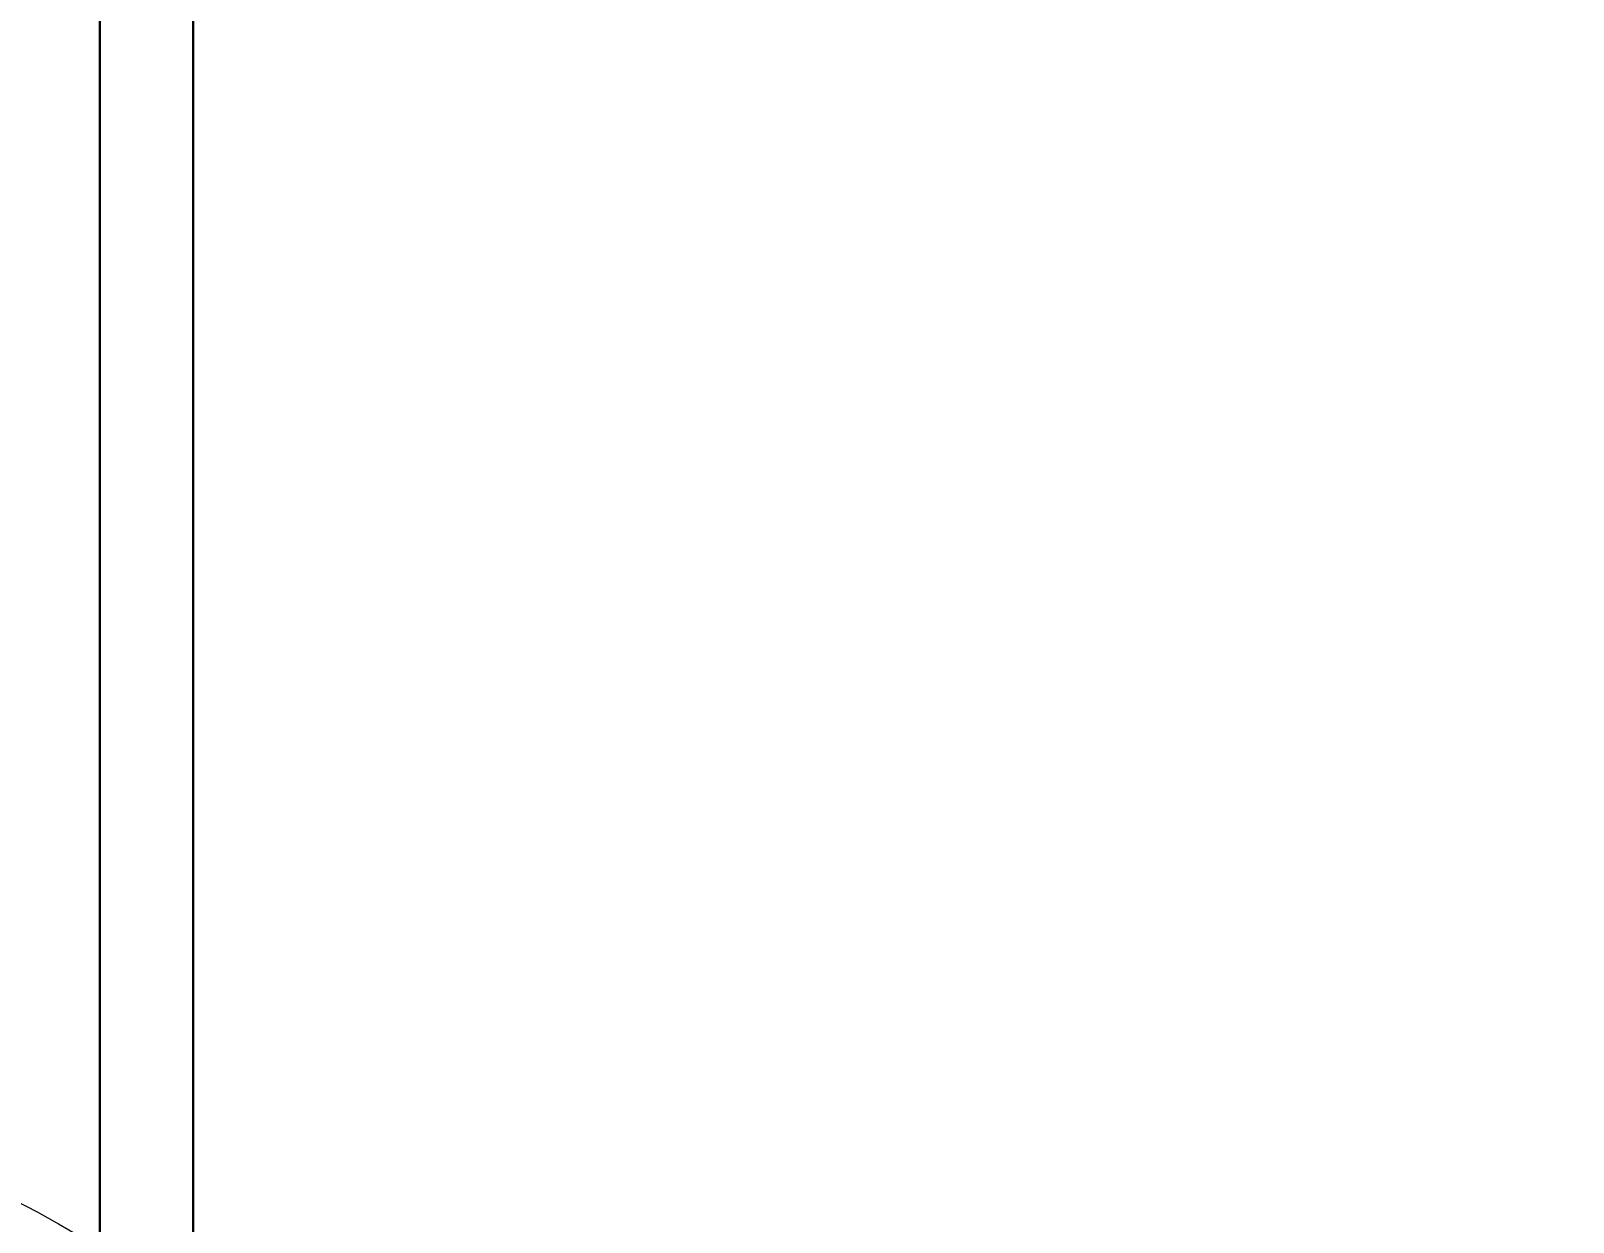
# Model space of a CAD drawing. Header units: millimetres. Extents: x -65574 to 111613, y -106550 to -50518.
# Drawn here: x 13605 to 14199, y -92442 to -91982 of the extents above; entities that cross this region are included whole.
import ezdxf
from ezdxf import colors
from ezdxf.entities.mleader import LeaderData, LeaderLine
from ezdxf.math import Vec2, Vec3

# ---------------------------------------------------------------- set-up
doc = ezdxf.new("R2010")
doc.units = ezdxf.units.MM
doc.layers.get('Defpoints').update_dxf_attribs({"color": 6})
doc.layers.add('Dim', color=11, linetype='Continuous', lineweight=13)
doc.styles.add('GOST-2.304_Type-B', font='GOST Common.ttf')
doc.dimstyles.new('УРСТ', dxfattribs={"dimtxt": 2.5, "dimasz": 2, "dimexe": 1.2, "dimexo": 1.5, "dimtad": 1, "dimdec": 0, "dimrnd": 1, "dimzin": 0, "dimdsep": 46, "dimtxsty": 'GOST-2.304_Type-B', "dimblk": 'ARCHTICK', "dimcen": 2, "dimdle": 2, "dimadec": 0, "dimazin": 0, "dimtfac": 1, "dimtdec": 0, "dimtmove": 1, "dimatfit": 0, "dimldrblk": 'NONE', "dimfxl": 1, "dimtolj": 1, "dimtzin": 0, "dimlwd": 15, "dimlwe": 15, "dimarcsym": 0})

# ---------------------------------------------------------------- blocks, each defined once
blk = doc.blocks.new('_ArchTick')
at = {"color": 0, "linetype": 'ByBlock', "const_width": 0.15}
blk.add_lwpolyline([(-0.5, -0.5), (0.5, 0.5)], dxfattribs=at)
blk = doc.blocks.new('*D153')
at = {"color": 0, "lineweight": 15, "transparency": 16777216}
for p, q in [((14305.39, -87052.79), (14305.39, -93102.79)), ((13742.34, -87152.79), (14365.39, -87152.79)), ((13742.34, -93002.79), (14365.39, -93002.79))]:
    blk.add_line(p, q, dxfattribs=at)
at = {"layer": 'Defpoints', "color": 0, "lineweight": -2, "transparency": 16777216}
for p in [(13667.34, -87152.79), (13667.34, -93002.79), (14305.39, -93002.79)]:
    blk.add_point(p, dxfattribs=at)
at = {"color": 0, "lineweight": 15, "transparency": 16777216, "xscale": 100, "yscale": 100, "zscale": 100}
for p, rotation in [((14305.39, -87152.79), 90), ((14305.39, -93002.79), 270)]:
    blk.add_blockref('_ArchTick', p, dxfattribs=dict(at, rotation=rotation))
at = {"color": 0, "lineweight": -2, "transparency": 16777216, "insert": (14211.64, -90077.79), "char_height": 125, "attachment_point": 5, "rotation": 90, "style": 'GOST-2.304_Type-B'}
blk.add_mtext('\\A1;5850', dxfattribs=at)
blk = doc.blocks.new('_None')

msp = doc.modelspace()

# ---------------------------------------------------------------- linework, layer by layer
at = {"lineweight": 30}
msp.add_lwpolyline([(13631.34, -87152.79), (13631.34, -93002.79), (13667.34, -93002.79), (13667.34, -87152.79), (13631.34, -87152.79)], dxfattribs=at)
at = {"color": 0, "lineweight": 15}
msp.add_circle((13424.09, -92775.46), 384.25, dxfattribs=at)

# ---------------------------------------------------------------- dimensions: what is measured, and where the dimension line sits
at = {"color": 0, "lineweight": -2}
dim = msp.add_linear_dim(base=(14305.39, -93002.79), p1=(13667.34, -87152.79), p2=(13667.34, -93002.79), angle=90, dimstyle='УРСТ', dxfattribs=at)
dim.commit()
dim.dimension.update_dxf_attribs({"geometry": '*D153', "text_midpoint": (14211.64, -90077.79)})

# ---------------------------------------------------------------- leaders
at = {"layer": 'Dim', "color": 0, "lineweight": 15, "ltscale": 100}
ml = msp.add_multileader_mtext('Standard', dxfattribs=at)
ml.set_content('{\\C0;В}', color=2, style='GOST-2.304_Type-B')
ml.set_leader_properties(linetype='ByLayer', lineweight=13)
ml.set_arrow_properties(name='NONE')
ml.build(insert=Vec2(0, 0))
ml.multileader.update_dxf_attribs({"has_dogleg": 0, "text_left_attachment_type": 6, "text_right_attachment_type": 6, "dogleg_length": 0, "arrow_head_size": 125, "scale": 50})
ctx = ml.context
ctx.base_point, ctx.scale, ctx.char_height, ctx.arrow_head_size, ctx.landing_gap_size, ctx.plane_origin = Vec3(12867.27, -92189.48), 50, 125, 125, 100, Vec3(6137.6, -95810.2)
ctx.left_attachment, ctx.right_attachment, ctx.text_align_type = 6, 6, 1
notes = []
notes.append((ctx, [(1, (1, 1, 0), (13142.27, -92189.48), (-1, 0), 0, [(1, [(13297.73, -92412.58)], 0, [])])]))
ctx.mtext.insert, ctx.mtext.width, ctx.mtext.alignment, ctx.mtext.flow_direction = Vec3(13004.77, -92039.48), 278.6088, 2, 5
for ctx, leaders in notes:
    for number, flags, end, landing, length, lines in leaders:
        leader = LeaderData()
        leader.index, (leader.has_last_leader_line, leader.has_dogleg_vector, leader.attachment_direction) = number, flags
        leader.last_leader_point, leader.dogleg_vector, leader.dogleg_length = Vec3(end), Vec3(landing), length
        for number, points, colour, breaks in lines:
            line = LeaderLine()
            line.index, line.vertices, line.color, line.breaks = number, Vec3.list(points), colors.encode_raw_color(colour), breaks
            leader.lines.append(line)
        ctx.leaders.append(leader)

doc.saveas('drawing.dxf')
